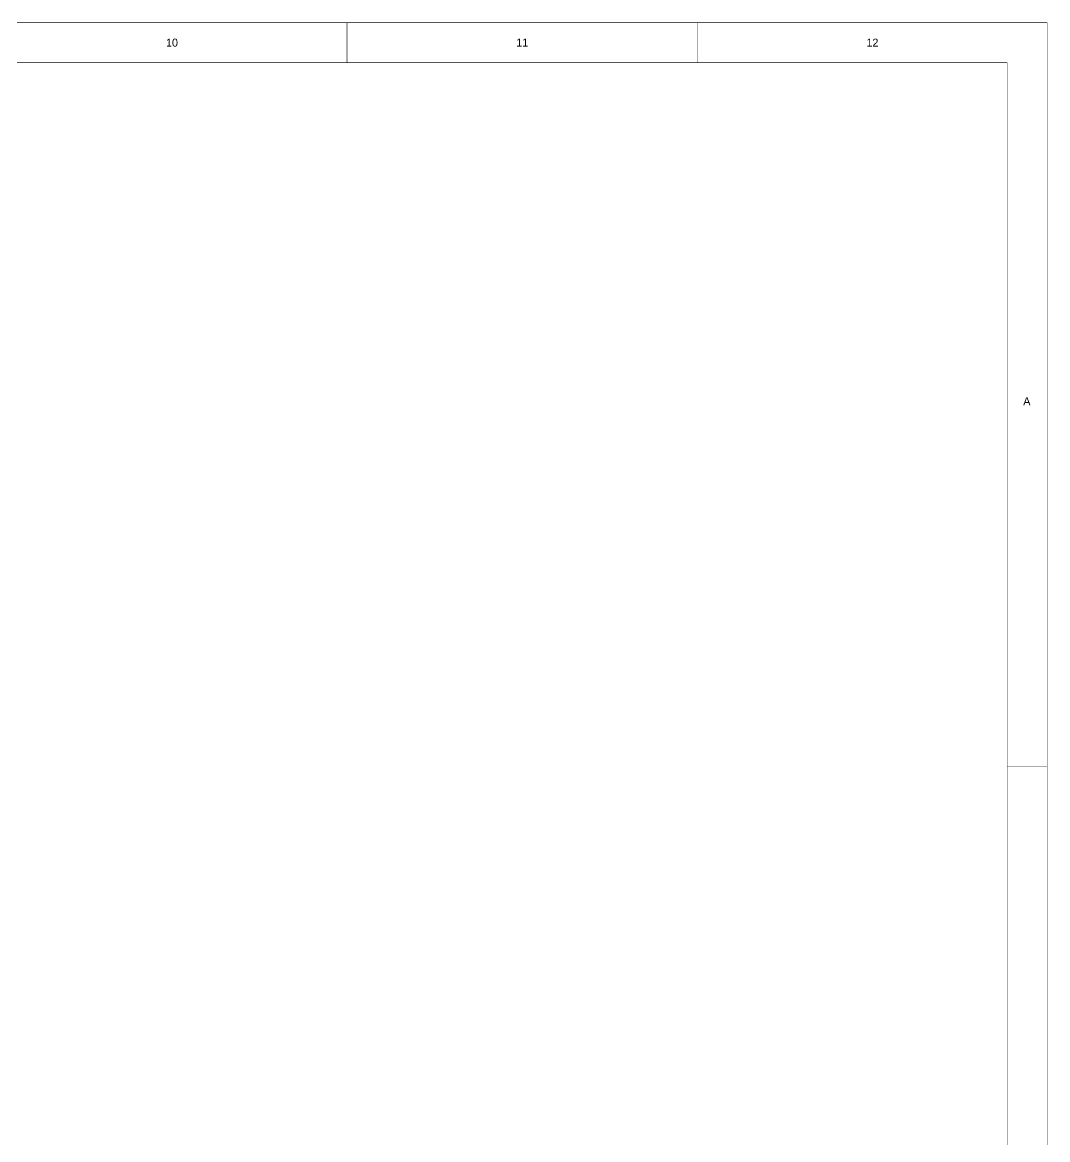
# Model space of a CAD drawing. Header units: millimetres. Extents: x 0 to 1291, y 0 to 606.
# Drawn here: x 605 to 800.1, y 353.8 to 566.5 of the extents above; entities that cross this region are included whole.
import ezdxf

# ---------------------------------------------------------------- set-up
doc = ezdxf.new("R2010")
doc.units = ezdxf.units.MM
doc.layers.add('Sheet', color=255, linetype='Continuous')

msp = doc.modelspace()

# ---------------------------------------------------------------- linework, layer by layer
at = {"layer": 'Sheet', "const_width": 0.09906}
for points in [[(0, 566.42), (800.0576531199999, 566.42), (800.0576531199999, 0.04234688), (0, 0.04234688), (0, 566.42)], [(666.75, 558.8), (666.75, 566.42)], [(733.4250406399999, 558.8), (733.4250406399999, 566.42)], [(7.619370079999999, 558.8003683), (792.43822208, 558.8003683), (792.43822208, 7.661981119999999), (7.619370079999999, 7.661981119999999), (7.619370079999999, 558.8003683)], [(792.4799999999999, 424.815), (800.0999999999999, 424.815)]]:
    msp.add_lwpolyline(points, dxfattribs=at)

# ---------------------------------------------------------------- texts
at = {"layer": 'Sheet'}
for s, p in [('10', (632.3115624, 561.84836576)), ('11', (698.98660304, 561.84836576)), ('12', (765.6615624, 561.84836576)), ('A', (795.5066258999999, 493.58547968))]:
    msp.add_text(s, height=1.524, dxfattribs=at).set_placement(p)

doc.saveas('drawing.dxf')
